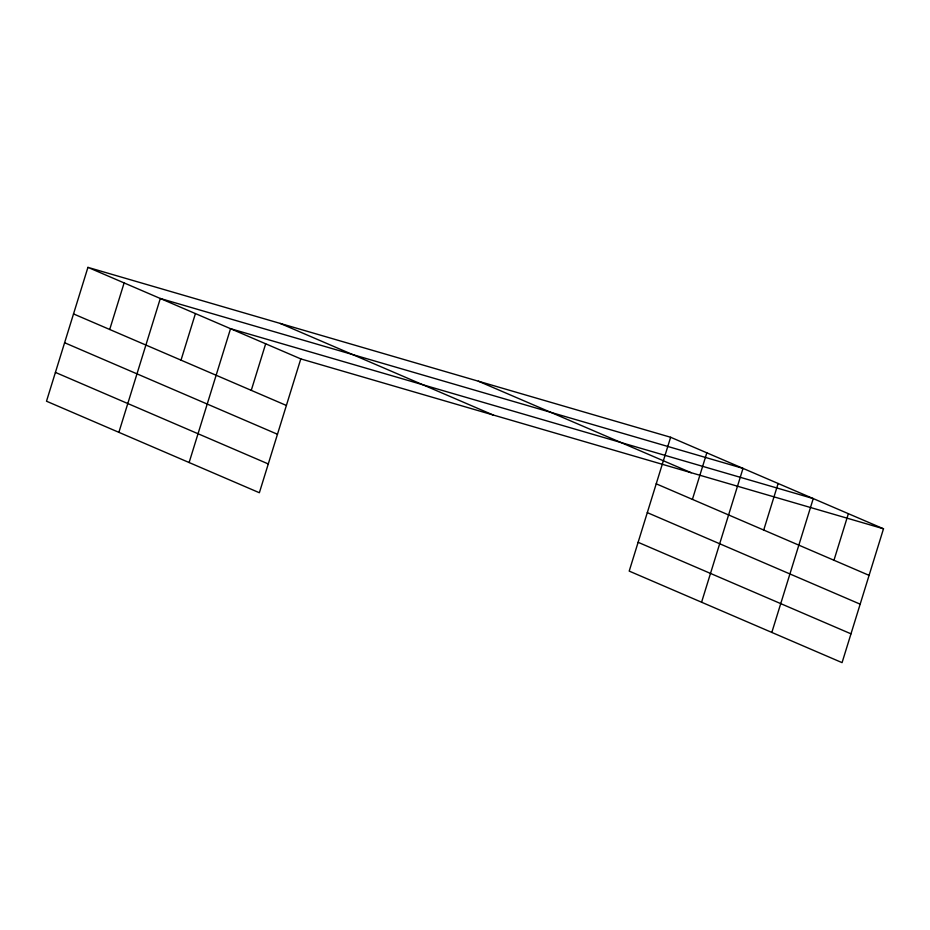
<?xml version="1.0" encoding="UTF-8"?>
<svg xmlns="http://www.w3.org/2000/svg" width="930" height="930" viewBox="0 0 930 930"><rect width="100%" height="100%" fill="white"/><g stroke="black" fill="none" stroke-linecap="round" stroke-linejoin="round"><path stroke-width="1.4" d="M87.932 267.363L46.5 401.214L259.365 492.737L300.797 358.899L87.932 267.363L670.635 437.263L883.5 528.786L842.069 662.637L629.203 571.101L670.635 437.263M109.705 329.487L124.12 282.918M118.877 432.334L160.309 298.483L743.012 468.383L701.58 602.221M181.013 360.143L195.428 313.584M189.116 462.536L230.547 328.685L813.25 498.585L771.819 632.435M251.263 390.356L265.678 343.786M692.408 499.387L706.823 452.817M763.716 530.042L778.131 483.484M833.966 560.255L848.381 513.686M300.797 358.899L883.5 528.786M478.346 381.195L691.211 472.731M656.22 483.821L869.085 575.356M280.221 323.431L493.086 414.966M647.303 512.628L860.169 604.163M638.12 542.306L850.985 633.83M73.517 313.922L286.382 405.457M64.6 342.728L277.466 434.264M55.416 372.407L268.282 463.942"/></g></svg>
